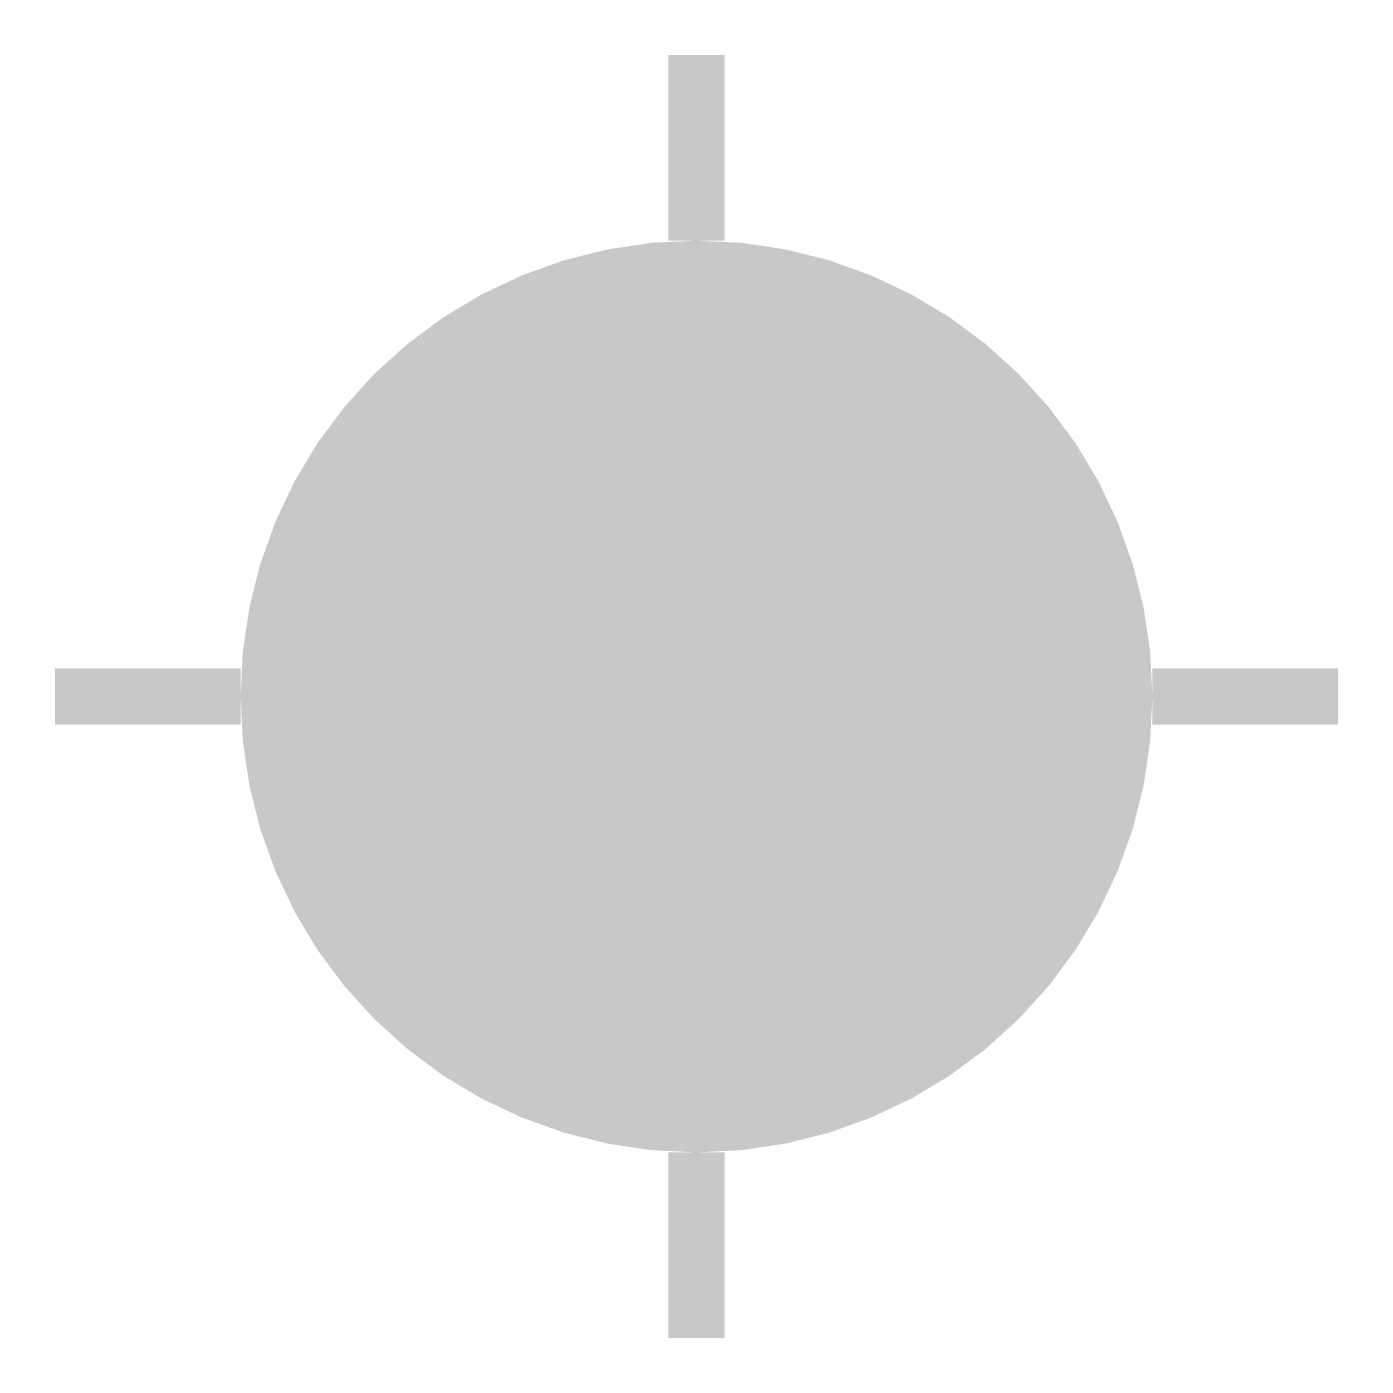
# Model space of a CAD drawing. Header units: inches. Extents: x -0.142 to 0.142, y -0.142 to 0.142.
import ezdxf

# ---------------------------------------------------------------- set-up
doc = ezdxf.new("R2010")
doc.units = ezdxf.units.IN
doc.header["$MEASUREMENT"] = 0

msp = doc.modelspace()

# ---------------------------------------------------------------- hatches: boundary and pattern name
at = {"true_color": 0xffffff}
h = msp.add_hatch(color=7, dxfattribs=at)
h.dxf.hatch_style = 1
h.paths.add_polyline_path([(0, 0), (0, 0.07285, 0.414214), (-0.07285, 0)])
at = {"true_color": 0x000000}
h = msp.add_hatch(color=18, dxfattribs=at)
h.dxf.hatch_style = 1
h.paths.add_polyline_path([(0, 0.07285), (0, 0), (0.07285, 0, 0.414214)])
h = msp.add_hatch(color=18, dxfattribs=at)
h.dxf.hatch_style = 1
h.paths.add_polyline_path([(0, 0), (-0.07285, 0, 0.414214), (0, -0.07285)])
at = {"true_color": 0xffffff}
h = msp.add_hatch(color=7, dxfattribs=at)
h.dxf.hatch_style = 1
h.paths.add_polyline_path([(0.07285, 0), (0, 0), (0, -0.07285, 0.414214)])

# ---------------------------------------------------------------- linework, layer by layer
at = {"color": 20, "const_width": 0.012}
for points in [[(0, 0.13627), (0, 0.09685)], [(-0.13627, 0), (-0.09685, 0)], [(0.09685, 0), (0.13627, 0)], [(0, -0.09685), (0, -0.13627)]]:
    msp.add_lwpolyline(points, dxfattribs=at)
msp.add_lwpolyline([(-0.06424, 0.06424, 1), (0.06424, -0.06424, 1)], format="xyb", close=True, dxfattribs=at)
at = {"color": 7, "const_width": 0.012}
msp.add_lwpolyline([(-0.05575, 0.05575, 1), (0.05575, -0.05575, 1)], format="xyb", close=True, dxfattribs=at)

doc.saveas('drawing.dxf')
